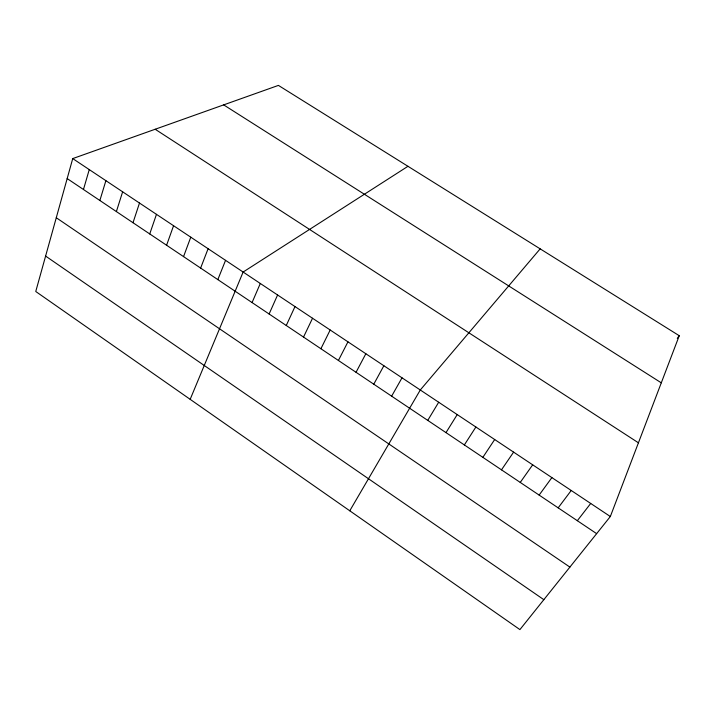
<?xml version="1.0" encoding="UTF-8"?>
<svg xmlns="http://www.w3.org/2000/svg" width="715" height="715" viewBox="0 0 715 715"><rect width="100%" height="100%" fill="white"/><g stroke="black" fill="none" stroke-linecap="round" stroke-linejoin="round"><path stroke-width="1.07" d="M72.733 158.587L35.75 291.497L519.912 629.602L610.333 516.525L679.25 335.71L278.412 85.398L72.733 158.587L610.333 516.525M83.467 189.493L89.259 169.589M99.868 200.495L105.892 180.663M116.384 211.569L122.631 191.808M133.008 222.714L139.497 203.033M149.739 233.939L156.469 214.339M166.586 245.245L173.566 225.717M183.549 256.622L190.771 237.183M200.629 268.071L208.101 248.722M217.834 279.61L225.556 260.34M190.172 399.336L243.127 272.04L407.961 166.3M252.073 302.57L260.305 283.471M269.108 313.992L277.59 294.982M286.259 325.495L295 306.574M303.526 337.078L312.535 318.247M320.91 348.732L330.178 329.999M338.409 360.476L347.955 341.833M356.034 372.292L365.848 353.746M373.775 384.196L383.866 365.74M391.641 396.173L402.018 377.824M349.778 510.787L420.286 389.988L540.165 248.856M427.749 420.393L438.688 402.241M445.99 432.629L457.225 414.584M464.357 444.945L475.886 427.007M482.857 457.35L494.682 439.519M501.483 469.844L513.611 452.121M520.243 482.428L532.684 464.822M539.137 495.093L551.882 477.602M677.275 338.365L679.25 335.71M558.165 507.856L571.222 490.481M577.336 520.708L590.706 503.458M223.679 104.882L661.295 382.829M155.182 129.254L638.432 442.8M67.174 178.571L596.632 533.649M56.279 217.735L569.891 567.102M45.608 256.077L543.838 599.671"/></g></svg>
